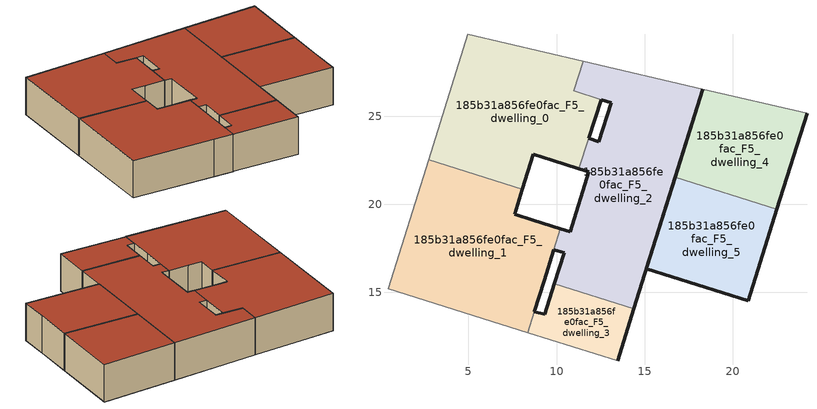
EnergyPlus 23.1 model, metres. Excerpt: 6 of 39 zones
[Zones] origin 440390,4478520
185b31a856fe0fac_F5_dwelling_0
 floor to 185b31a856fe0fac_F4_dwelling_0 (EU_floor_Construction): 11.27,22.01 11.83,23.74 12.54,25.93 12.54,25.94 10.99,26.44 11.52,28.12 4.95,29.66 2.73,22.51 8.07,20.84 8.69,22.83 9.75,22.5 11.26,22.01 z15
 wall outside (EU_wall_Construction): 11.27,22.01 11.26,22.01 9.75,22.5 8.69,22.83 8.07,20.84 / 12.54,25.93 11.83,23.74 z15:18
 wall to 185b31a856fe0fac_F5_dwelling_2 (EU_wall_Construction): 11.83,23.74 11.27,22.01 / 11.52,28.12 10.99,26.44 12.54,25.94 12.54,25.93 z15:18
 wall to 185b31a856fe0fac_F5_dwelling_1 (EU_wall_Construction): 8.07,20.84 2.73,22.51 z15:18
 wall adiabatic (EU_wall_Construction): 2.73,22.51 4.95,29.66 11.52,28.12 z15:18
 roof outside (EU_roof_Construction): 11.52,28.12 10.99,26.44 12.54,25.94 12.54,25.93 11.83,23.74 11.27,22.01 11.26,22.01 9.75,22.5 8.69,22.83 8.07,20.84 2.73,22.51 4.95,29.66 z18
185b31a856fe0fac_F5_dwelling_1
 floor to 185b31a856fe0fac_F4_dwelling_1 (EU_floor_Construction): 8.37,12.72 8.74,13.91 9.29,15.66 9.84,17.42 10.22,18.62 8.69,19.09 7.63,19.42 8.07,20.84 2.73,22.51 0.46,15.21 6.84,13.2 8.36,12.72 z15
 wall outside (EU_wall_Construction): 8.07,20.84 7.63,19.42 8.69,19.09 10.22,18.62 / 9.84,17.42 9.29,15.66 8.74,13.91 z15:18
 wall to 185b31a856fe0fac_F5_dwelling_3 (EU_wall_Construction): 8.74,13.91 8.37,12.72 z15:18
 wall adiabatic (EU_wall_Construction): 8.37,12.72 8.36,12.72 6.84,13.2 0.46,15.21 2.73,22.51 z15:18
 wall to 185b31a856fe0fac_F5_dwelling_2 (EU_wall_Construction): 10.22,18.62 9.84,17.42 z15:18
 roof outside (EU_roof_Construction): 8.07,20.84 7.63,19.42 8.69,19.09 10.22,18.62 9.84,17.42 9.29,15.66 8.74,13.91 8.37,12.72 8.36,12.72 6.84,13.2 0.46,15.21 2.73,22.51 z18
185b31a856fe0fac_F5_dwelling_2
 floor to 185b31a856fe0fac_F4_dwelling_2 (EU_floor_Construction): 14.4,14.06 18.31,26.54 11.52,28.12 10.99,26.44 12.54,25.94 12.54,25.93 13.1,25.75 12.41,23.54 11.83,23.74 11.27,22.01 11.84,21.83 10.78,18.44 10.22,18.62 9.84,17.42 9.85,17.42 10.42,17.24 9.87,15.48 z15
 wall outside (EU_wall_Construction): 10.22,18.62 10.78,18.44 11.84,21.83 11.27,22.01 / 11.83,23.74 12.41,23.54 13.1,25.75 12.54,25.93 / 18.31,26.54 14.4,14.06 / 9.87,15.48 10.42,17.24 9.85,17.42 9.84,17.42 z15:18
 wall adiabatic (EU_wall_Construction): 11.52,28.12 18.31,26.54 z15:18
 wall to 185b31a856fe0fac_F5_dwelling_3 (EU_wall_Construction): 14.4,14.06 9.87,15.48 z15:18
 roof outside (EU_roof_Construction): 18.31,26.54 14.4,14.06 9.87,15.48 10.42,17.24 9.85,17.42 9.84,17.42 10.22,18.62 10.78,18.44 11.84,21.83 11.27,22.01 11.83,23.74 12.41,23.54 13.1,25.75 12.54,25.93 12.54,25.94 10.99,26.44 11.52,28.12 z18
185b31a856fe0fac_F5_dwelling_3
 floor to 185b31a856fe0fac_F4_dwelling_3 (EU_floor_Construction): 13.47,11.11 14.4,14.06 9.87,15.48 9.33,13.75 8.74,13.91 8.37,12.72 z15
 wall outside (EU_wall_Construction): 14.4,14.06 13.47,11.11 / 8.74,13.91 9.33,13.75 9.87,15.48 z15:18
 wall adiabatic (EU_wall_Construction): 13.47,11.11 8.37,12.72 z15:18
 roof outside (EU_roof_Construction): 14.4,14.06 13.47,11.11 8.37,12.72 8.74,13.91 9.33,13.75 9.87,15.48 z18
185b31a856fe0fac_F5_dwelling_4
 floor to 185b31a856fe0fac_F4_dwelling_4 (EU_floor_Construction): 22.51,19.73 24.22,25.16 18.31,26.54 16.74,21.54 z15
 wall outside (EU_wall_Construction): 24.22,25.16 22.51,19.73 / 16.74,21.54 18.31,26.54 z15:18
 wall adiabatic (EU_wall_Construction): 18.31,26.54 24.22,25.16 z15:18
 wall to 185b31a856fe0fac_F5_dwelling_5 (EU_wall_Construction): 22.51,19.73 16.74,21.54 z15:18
 roof outside (EU_roof_Construction): 24.22,25.16 22.51,19.73 16.74,21.54 18.31,26.54 z18
185b31a856fe0fac_F5_dwelling_5
 floor to 185b31a856fe0fac_F4_dwelling_5 (EU_floor_Construction): 20.88,14.52 21.56,16.7 22.51,19.73 16.74,21.54 15.1,16.33 z15
 wall outside (EU_wall_Construction): 22.51,19.73 21.56,16.7 20.88,14.52 15.1,16.33 16.74,21.54 z15:18
 roof outside (EU_roof_Construction): 22.51,19.73 21.56,16.7 20.88,14.52 15.1,16.33 16.74,21.54 z18
[Building]
EU S2 Campaign: North Axis=0; Terrain=City; Solar Distribution=FullExterior
[Site:Location]
Madrid: Latitude=40.5; Longitude=-3.5; Time Zone=1; Elevation=609
[SizingPeriod:WeatherFileDays]
AnnualSizingPeriod: Begin Month=1; Begin Day of Month=1; End Month=12; End Day of Month=31; Day of Week for Start Day=Monday; Use Weather File Daylight Saving Period=No; Use Weather File Rain and Snow Indicators=No
[MATERIAL]
EU_InternalMass_Material: Roughness=MediumRough; Thickness=0.1; Conductivity=1; Density=1800; Specific Heat=900; Thermal Absorptance=0.9; Solar Absorptance=0.7; Visible Absorptance=0.7
[MATERIAL:NOMASS] Roughness=MediumRough; Thermal Absorptance=0.9; Solar Absorptance=0.7; Visible Absorptance=0.7
Name | Thermal Resistance
EU_wall_NoMass | 0.419739
EU_roof_NoMass | 0.352165
EU_floor_NoMass | 0.608284
[CONSTRUCTION]
EU_wall_Construction: EU_wall_NoMass
EU_roof_Construction: EU_roof_NoMass
EU_floor_Construction: EU_floor_NoMass
EU_InternalMass_Construction: EU_InternalMass_Material
[ZONE] Type=1; Multiplier=1; Ceiling Height=autocalculate; Floor Area=autocalculate; Part of Total Floor Area=Yes
Name | Volume
185b31a856fe0fac_F5_dwelling_0 | 168.699
185b31a856fe0fac_F5_dwelling_1 | 178.522
185b31a856fe0fac_F5_dwelling_2 | 201.657
185b31a856fe0fac_F5_dwelling_3 | 46.2268
185b31a856fe0fac_F5_dwelling_4 | 99.1959
185b31a856fe0fac_F5_dwelling_5 | 99.1798
[INTERNALMASS] Construction=EU_InternalMass_Construction
Name | Zone or ZoneList | Surface Area
185b31a856fe0fac_F5_dwelling_0_EU_InternalMass | 185b31a856fe0fac_F5_dwelling_0 | 49.5867
185b31a856fe0fac_F5_dwelling_1_EU_InternalMass | 185b31a856fe0fac_F5_dwelling_1 | 37.6294
185b31a856fe0fac_F5_dwelling_2_EU_InternalMass | 185b31a856fe0fac_F5_dwelling_2 | 61.5628
185b31a856fe0fac_F5_dwelling_3_EU_InternalMass | 185b31a856fe0fac_F5_dwelling_3 | 49.5938
185b31a856fe0fac_F5_dwelling_4_EU_InternalMass | 185b31a856fe0fac_F5_dwelling_4 | 40.3962
185b31a856fe0fac_F5_dwelling_5_EU_InternalMass | 185b31a856fe0fac_F5_dwelling_5 | 58.7943
[OTHEREQUIPMENT] Fuel Type=Electricity; Design Level Calculation Method=Watts/Area; Power per Zone Floor Area=1; Fraction Latent=0; Fraction Radiant=0; Fraction Lost=0; Carbon Dioxide Generation Rate=0; EndUse Subcategory=EU_Step8_InternalGains
Name | Zone or ZoneList or Space or SpaceList | Schedule
EU_Step8_InternalGain_185b31a856fe0fac_F5_dwelling_0_f000 | 185b31a856fe0fac_F5_dwelling_0 | EU_Step8_GainSchedule_185b31a856fe0fac_F5_dwelling_0_f000
EU_Step8_InternalGain_185b31a856fe0fac_F5_dwelling_1_f000 | 185b31a856fe0fac_F5_dwelling_1 | EU_Step8_GainSchedule_185b31a856fe0fac_F5_dwelling_1_f000
EU_Step8_InternalGain_185b31a856fe0fac_F5_dwelling_2_f000 | 185b31a856fe0fac_F5_dwelling_2 | EU_Step8_GainSchedule_185b31a856fe0fac_F5_dwelling_2_f000
EU_Step8_InternalGain_185b31a856fe0fac_F5_dwelling_3_f000 | 185b31a856fe0fac_F5_dwelling_3 | EU_Step8_GainSchedule_185b31a856fe0fac_F5_dwelling_3_f000
EU_Step8_InternalGain_185b31a856fe0fac_F5_dwelling_4_f000 | 185b31a856fe0fac_F5_dwelling_4 | EU_Step8_GainSchedule_185b31a856fe0fac_F5_dwelling_4_f000
EU_Step8_InternalGain_185b31a856fe0fac_F5_dwelling_5_f000 | 185b31a856fe0fac_F5_dwelling_5 | EU_Step8_GainSchedule_185b31a856fe0fac_F5_dwelling_5_f000
[ZONEVENTILATION:DESIGNFLOWRATE] Schedule=EU_AlwaysOn; Design Flow Rate Calculation Method=AirChanges/Hour; Air Changes per Hour=0.703302; Ventilation Type=Natural; Fan Pressure Rise=0; Fan Total Efficiency=1; Constant Term Coefficient=1; Temperature Term Coefficient=0; Velocity Term Coefficient=0; Velocity Squared Term Coefficient=0; Minimum Indoor Temperature=-100; Maximum Indoor Temperature=100; Delta Temperature=-100; Minimum Outdoor Temperature=-100; Maximum Outdoor Temperature=100; Maximum Wind Speed=40
Name | Zone or ZoneList or Space or SpaceList
EU_ConstantAir_185b31a856fe0fac_F5_dwelling_0 | 185b31a856fe0fac_F5_dwelling_0
EU_ConstantAir_185b31a856fe0fac_F5_dwelling_1 | 185b31a856fe0fac_F5_dwelling_1
EU_ConstantAir_185b31a856fe0fac_F5_dwelling_2 | 185b31a856fe0fac_F5_dwelling_2
EU_ConstantAir_185b31a856fe0fac_F5_dwelling_3 | 185b31a856fe0fac_F5_dwelling_3
EU_ConstantAir_185b31a856fe0fac_F5_dwelling_4 | 185b31a856fe0fac_F5_dwelling_4
EU_ConstantAir_185b31a856fe0fac_F5_dwelling_5 | 185b31a856fe0fac_F5_dwelling_5
[HVACTEMPLATE:THERMOSTAT] Constant Heating Setpoint=20; Constant Cooling Setpoint=50
EU_HeatOnly_185b31a856fe0fac_F0_dwelling_0; EU_HeatOnly_185b31a856fe0fac_F0_dwelling_1; EU_HeatOnly_185b31a856fe0fac_F0_dwelling_2; EU_HeatOnly_185b31a856fe0fac_F0_dwelling_3; EU_HeatOnly_185b31a856fe0fac_F0_dwelling_4; EU_HeatOnly_185b31a856fe0fac_F0_dwelling_5; EU_HeatOnly_185b31a856fe0fac_F0_dwelling_6; EU_HeatOnly_185b31a856fe0fac_F1_dwelling_0; EU_HeatOnly_185b31a856fe0fac_F1_dwelling_1; EU_HeatOnly_185b31a856fe0fac_F1_dwelling_2; EU_HeatOnly_185b31a856fe0fac_F1_dwelling_3; EU_HeatOnly_185b31a856fe0fac_F1_dwelling_4; EU_HeatOnly_185b31a856fe0fac_F1_dwelling_5; EU_HeatOnly_185b31a856fe0fac_F1_dwelling_6; EU_HeatOnly_185b31a856fe0fac_F2_dwelling_0; EU_HeatOnly_185b31a856fe0fac_F2_dwelling_1; EU_HeatOnly_185b31a856fe0fac_F2_dwelling_2; EU_HeatOnly_185b31a856fe0fac_F2_dwelling_3; EU_HeatOnly_185b31a856fe0fac_F2_dwelling_4; EU_HeatOnly_185b31a856fe0fac_F2_dwelling_5; EU_HeatOnly_185b31a856fe0fac_F2_dwelling_6; EU_HeatOnly_185b31a856fe0fac_F3_dwelling_0; EU_HeatOnly_185b31a856fe0fac_F3_dwelling_1; EU_HeatOnly_185b31a856fe0fac_F3_dwelling_2; EU_HeatOnly_185b31a856fe0fac_F3_dwelling_3; EU_HeatOnly_185b31a856fe0fac_F3_dwelling_4; EU_HeatOnly_185b31a856fe0fac_F3_dwelling_5; EU_HeatOnly_185b31a856fe0fac_F4_dwelling_0; EU_HeatOnly_185b31a856fe0fac_F4_dwelling_1; EU_HeatOnly_185b31a856fe0fac_F4_dwelling_2; EU_HeatOnly_185b31a856fe0fac_F4_dwelling_3; EU_HeatOnly_185b31a856fe0fac_F4_dwelling_4; EU_HeatOnly_185b31a856fe0fac_F4_dwelling_5; EU_HeatOnly_185b31a856fe0fac_F5_dwelling_0; EU_HeatOnly_185b31a856fe0fac_F5_dwelling_1; EU_HeatOnly_185b31a856fe0fac_F5_dwelling_2; EU_HeatOnly_185b31a856fe0fac_F5_dwelling_3; EU_HeatOnly_185b31a856fe0fac_F5_dwelling_4; EU_HeatOnly_185b31a856fe0fac_F5_dwelling_5
[HVACTEMPLATE:ZONE:IDEALLOADSAIRSYSTEM] System Availability Schedule=EU_AlwaysOn; Maximum Heating Supply Air Temperature=50; Minimum Cooling Supply Air Temperature=13; Maximum Heating Supply Air Humidity Ratio=0.0156; Minimum Cooling Supply Air Humidity Ratio=0.0077; Heating Limit=NoLimit; Cooling Limit=NoLimit; Heating Availability Schedule=EU_AlwaysOn; Cooling Availability Schedule=EU_CoolingOff; Dehumidification Control Type=ConstantSensibleHeatRatio; Cooling Sensible Heat Ratio=0.7; Dehumidification Setpoint=60; Humidification Control Type=None; Humidification Setpoint=30; Outdoor Air Method=None; Outdoor Air Flow Rate per Person=0.00944; Outdoor Air Flow Rate per Zone Floor Area=0; Outdoor Air Flow Rate per Zone=0; Demand Controlled Ventilation Type=None; Outdoor Air Economizer Type=NoEconomizer; Heat Recovery Type=None; Sensible Heat Recovery Effectiveness=0.7; Latent Heat Recovery Effectiveness=0.65
Name | Template Thermostat
185b31a856fe0fac_F5_dwelling_0 | EU_HeatOnly_185b31a856fe0fac_F5_dwelling_0
185b31a856fe0fac_F5_dwelling_1 | EU_HeatOnly_185b31a856fe0fac_F5_dwelling_1
185b31a856fe0fac_F5_dwelling_2 | EU_HeatOnly_185b31a856fe0fac_F5_dwelling_2
185b31a856fe0fac_F5_dwelling_3 | EU_HeatOnly_185b31a856fe0fac_F5_dwelling_3
185b31a856fe0fac_F5_dwelling_4 | EU_HeatOnly_185b31a856fe0fac_F5_dwelling_4
185b31a856fe0fac_F5_dwelling_5 | EU_HeatOnly_185b31a856fe0fac_F5_dwelling_5
[SIZING:ZONE] Zone Cooling Design Supply Air Temperature Input Method=SupplyAirTemperature; Zone Cooling Design Supply Air Temperature=13; Zone Heating Design Supply Air Temperature Input Method=SupplyAirTemperature; Zone Heating Design Supply Air Temperature=50; Zone Cooling Design Supply Air Humidity Ratio=0.008; Zone Heating Design Supply Air Humidity Ratio=0.008; Cooling Design Air Flow Method=DesignDay; Cooling Design Air Flow Rate=0; Cooling Minimum Air Flow per Zone Floor Area=0.000762; Cooling Minimum Air Flow=0; Cooling Minimum Air Flow Fraction=0.2; Heating Design Air Flow Method=DesignDay; Heating Design Air Flow Rate=0; Heating Maximum Air Flow per Zone Floor Area=0.002032; Heating Maximum Air Flow=0.141576; Heating Maximum Air Flow Fraction=0.3; Account for Dedicated Outdoor Air System=No; Dedicated Outdoor Air System Control Strategy=NeutralSupplyAir; Dedicated Outdoor Air Low Setpoint Temperature for Design=autosize; Dedicated Outdoor Air High Setpoint Temperature for Design=autosize; Zone Load Sizing Method=Sensible Load Only No Latent Load; Zone Latent Cooling Design Supply Air Humidity Ratio Input Method=HumidityRatioDifference; Zone Cooling Design Supply Air Humidity Ratio Difference=0.005; Zone Latent Heating Design Supply Air Humidity Ratio Input Method=HumidityRatioDifference; Zone Humidification Design Supply Air Humidity Ratio Difference=0.005
185b31a856fe0fac_F5_dwelling_0; 185b31a856fe0fac_F5_dwelling_1; 185b31a856fe0fac_F5_dwelling_2; 185b31a856fe0fac_F5_dwelling_3; 185b31a856fe0fac_F5_dwelling_4; 185b31a856fe0fac_F5_dwelling_5
[SCHEDULE:CONSTANT]
Name | Hourly Value
EU_AlwaysOn | 1
EU_CoolingOff | 0
[SCHEDULE:FILE] Column Number=1; Rows to Skip at Top=0; Number of Hours of Data=8760; Column Separator=Comma; Interpolate to Timestep=No; Minutes per Item=60; Adjust Schedule for Daylight Savings=Yes
Name | File
EU_Step8_GainSchedule_185b31a856fe0fac_F5_dwelling_0_f000 | ../../schedules/185b31a856fe0fac/185b31a856fe0fac_F5_dwelling_0_f000_gain.csv
EU_Step8_GainSchedule_185b31a856fe0fac_F5_dwelling_1_f000 | ../../schedules/185b31a856fe0fac/185b31a856fe0fac_F5_dwelling_1_f000_gain.csv
EU_Step8_GainSchedule_185b31a856fe0fac_F5_dwelling_2_f000 | ../../schedules/185b31a856fe0fac/185b31a856fe0fac_F5_dwelling_2_f000_gain.csv
EU_Step8_GainSchedule_185b31a856fe0fac_F5_dwelling_3_f000 | ../../schedules/185b31a856fe0fac/185b31a856fe0fac_F5_dwelling_3_f000_gain.csv
EU_Step8_GainSchedule_185b31a856fe0fac_F5_dwelling_4_f000 | ../../schedules/185b31a856fe0fac/185b31a856fe0fac_F5_dwelling_4_f000_gain.csv
EU_Step8_GainSchedule_185b31a856fe0fac_F5_dwelling_5_f000 | ../../schedules/185b31a856fe0fac/185b31a856fe0fac_F5_dwelling_5_f000_gain.csv
